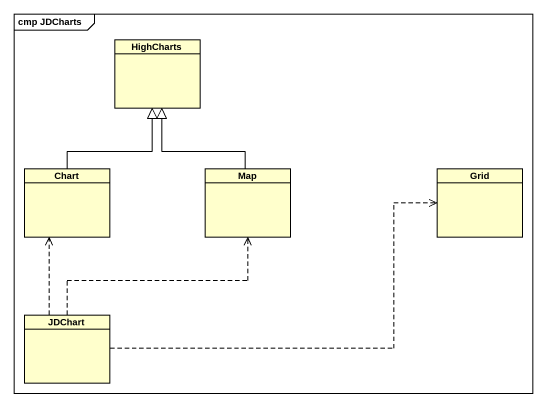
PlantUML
@startuml
mainframe cmp JDCharts
hide circle
hide empty members
class HighCharts
class Chart
class "Map" as Map_
class Grid
class JDChart
Chart -up-|> HighCharts
Map_ -up-|> HighCharts
JDChart .up.> Chart
JDChart .up.> Map_
JDChart .right.> Grid
@enduml
